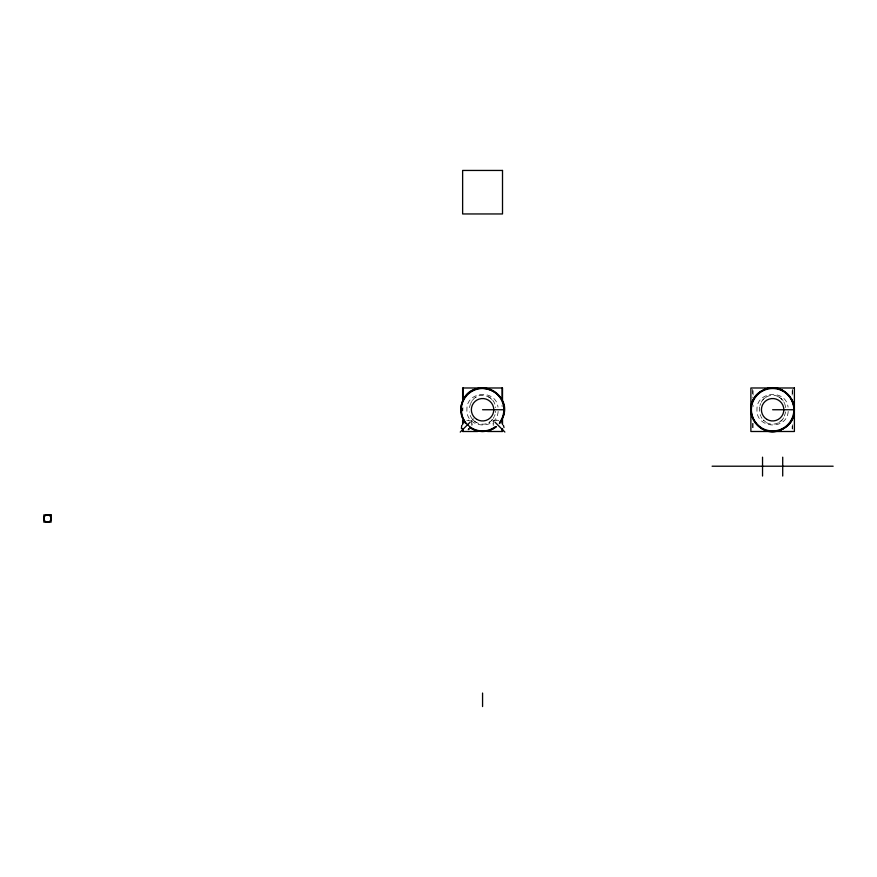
<?xml version="1.0" encoding="UTF-8"?>
<svg xmlns="http://www.w3.org/2000/svg" width="877" height="877" viewBox="0 0 877 877"><rect width="100%" height="100%" fill="white"/><g stroke="black" fill="none" stroke-linecap="round" stroke-linejoin="round"><path stroke-width="0.66" stroke-dasharray="4.38 3.29" d="M471.431 421.673L471.925 425.531M472.21 424.479L472.221 423.734M462.892 407.608L462.826 410.809M495.735 411.16L495.549 412.574M493.214 425.531L493.389 422.133M498.136 411.412C497.04 430.717 465.632 428.765 466.915 409.482C466.246 391.065 495.922 388.807 498.004 407.147M753.069 406.555L753.233 405.503M788.193 411.412C787.097 430.717 755.689 428.765 756.972 409.482C756.314 391.065 785.978 388.807 788.072 407.147M469.48 407.608L470.335 404.187M759.646 406.906L759.646 412.574M785.715 411.872L783.994 417.2M759.964 405.536L760.655 403.541M495.034 414.624L494.54 415.939M470.598 403.541L471.552 401.688M494.244 416.575L493.214 418.384M761.269 402.28C765.007 394.233 777.154 392.775 782.459 400M783.643 417.803C779.741 425.148 768.581 426.485 763.253 419.995L766.366 422.528L765.807 422.177M471.925 401.096L472.319 400.537M472.747 400C478.963 391.46 493.334 395.439 495.231 405.536M762.804 400L763.724 398.991M491.482 420.489L491.953 419.995C484.838 428.754 469.962 422.67 469.48 411.872M782.01 419.995L778.886 422.528M471.267 421.037L473.569 418.735M764.207 398.531L765.259 397.687M489.947 421.804L488.829 422.528M494.496 420.872L496.7 420.083M475.74 397.303L476.31 396.952M765.807 397.303L766.366 396.952M466.772 420.39L470.642 420.872M468.428 420.083L468.57 420.083M496.557 420.083L498.75 420.609M475.74 422.177L476.31 422.528M780.004 397.687L782.01 399.484M489.947 397.687L491.942 399.484M475.191 421.804L473.185 419.995M492.019 419.195L493.861 421.037M782.876 400.537L783.271 401.096M761.981 418.384L760.951 416.575M783.994 402.28L784.597 403.541M760.655 415.939L760.162 414.624M784.86 404.187L785.715 407.608M495.549 406.906L495.658 407.608M501.962 405.503L502.126 406.555M492.918 423.887L492.907 423.734M792.567 389.344L792.567 396.141M792.567 424.698L792.567 430.136M792.172 390.703L792.172 396.141M792.172 426.058L792.172 428.776M753.091 390.703L753.091 396.141M753.091 423.339L753.091 428.776M752.685 389.344L752.685 397.5M752.685 423.339L752.685 430.136M462.628 408.386L462.628 411.105M779.456 397.303L778.886 396.952L779.456 397.303M489.399 397.303L488.829 396.952L489.399 397.303"/><path stroke-width="1.32" d="M461.697 425.4L461.423 428.612M468.691 429.204L469.195 428.678L468.252 429.62M460.239 432.065L470.16 422.144M782.887 428.93C808.145 416.049 787.118 376.704 762.376 390.55C737.118 403.431 758.145 442.775 782.887 428.93L778.94 430.563M770.499 388.094L774.764 388.094M478.831 387.985L462.628 387.985L462.628 398.86M485.058 387.985L502.51 387.985L502.51 400.219M482.569 409.745L503.804 409.745M772.626 409.745L793.871 409.745A21.234 21.234 0 0 1 762.014 428.129A21.234 21.234 0 0 1 762.014 391.35A21.234 21.234 0 0 1 793.871 409.745M477.581 431.495L462.628 431.495L462.628 428.776M487.557 431.495L502.51 431.495L502.51 428.776M712.102 466.213L833.15 466.213M778.94 388.917L782.887 390.55M470.478 427.823C478.184 433.117 489.223 432.569 496.371 426.562A21.75 21.75 0 0 1 469.612 427.22M504.878 432.054L494.968 422.144M503.453 425.411L504.001 427.581M791.821 399.484L793.444 403.431M782.712 457.18L782.712 476.036M762.541 457.18L762.541 476.036M502.51 419.261L502.51 424.698M502.104 387.985L502.104 398.86M502.104 420.62L502.104 423.339M502.104 428.776L502.104 431.495M482.569 693.049L482.569 706.555M463.034 387.985L463.034 398.86M463.034 420.62L463.034 423.339M463.034 428.776L463.034 431.495M462.628 420.62L462.628 424.698M495.297 426.748A21.234 21.234 0 0 1 461.817 414.251A21.234 21.234 0 0 1 487.086 388.982A21.234 21.234 0 0 1 499.572 422.473M460.918 407.608L461.751 416.049L465.753 423.547A21.75 21.75 0 0 1 467.693 393.861A21.75 21.75 0 0 1 497.434 393.861A21.75 21.75 0 0 1 499.386 423.536C521.629 393.115 466.696 370.368 460.918 407.608M502.51 170.445L462.628 170.445L462.628 213.955L502.51 213.955L502.51 170.445M794.387 387.985L750.876 387.985L750.876 431.495L794.387 431.495L794.387 387.985M51.096 514.887L43.85 514.887L43.85 522.133L51.096 522.133L51.096 514.887M476.956 419.458A11.215 11.215 0 0 0 493.784 409.745A11.215 11.215 0 0 0 476.956 400.033A11.215 11.215 0 0 0 476.956 419.458M761.729 428.59A21.772 21.772 0 0 0 794.387 409.745A21.772 21.772 0 0 0 761.74 390.879A21.772 21.772 0 0 0 761.729 428.59M45.516 521.552A3.629 3.629 0 0 0 51.096 518.68A3.629 3.629 0 0 0 45.823 515.281A3.629 3.629 0 0 0 45.516 521.552M767.024 419.458A11.215 11.215 0 0 0 783.841 409.745A11.215 11.215 0 0 0 767.024 400.033A11.215 11.215 0 0 0 767.024 419.458"/></g></svg>
